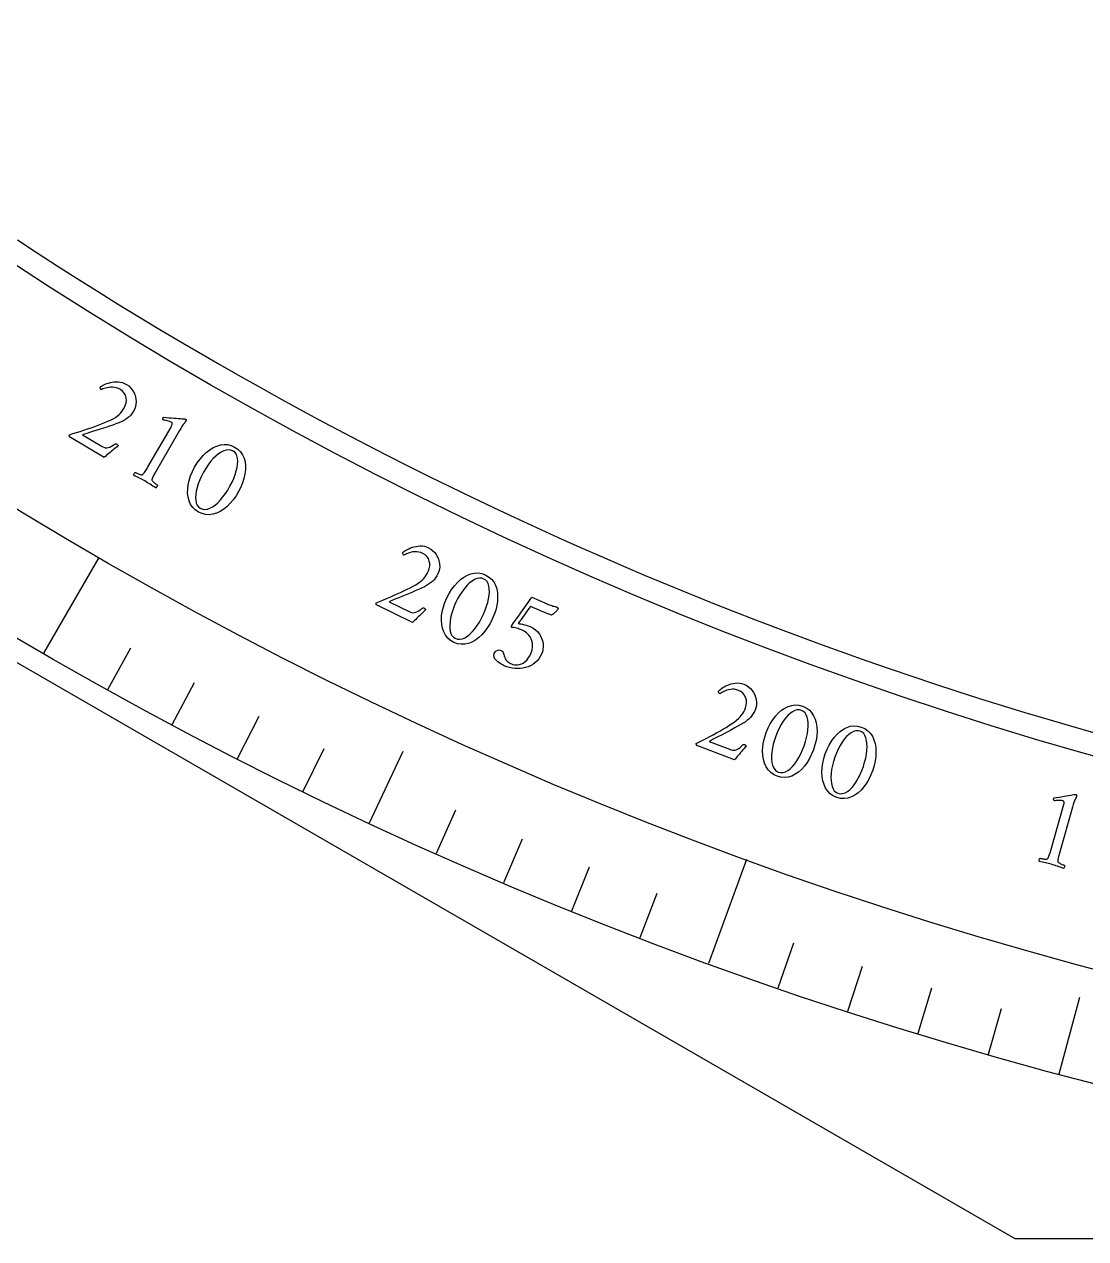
# Model space of a CAD drawing. Header units: millimetres. Extents: x -105 to 105, y -105 to 135.
# Drawn here: x -52.71 to -26.38, y -105 to -74.86 of the extents above; entities that cross this region are included whole.
import ezdxf

# ---------------------------------------------------------------- set-up
doc = ezdxf.new("R2010")
doc.units = ezdxf.units.MM
for name, color, linetype in [('CUT_INNER', 6, 'Continuous'), ('CUT_OUTER', 1, 'Continuous'), ('ENGRAVE', 7, 'Continuous'), ('ENGRAVE_FINE', 8, 'Continuous'), ('TEXT', 5, 'Continuous')]:
    doc.layers.add(name, color=color, linetype=linetype)

msp = doc.modelspace()

# ---------------------------------------------------------------- linework, layer by layer
at = {"layer": 'CUT_INNER'}
msp.add_lwpolyline([(-52.8852, -80.2095), (-52.3921, -80.5324), (-51.897, -80.8524), (-51.3999, -81.1693), (-50.9009, -81.4832), (-50.4, -81.794), (-49.8971, -82.1017), (-49.3924, -82.4063), (-48.8859, -82.7078), (-48.3775, -83.0062), (-47.8672, -83.3015), (-47.3552, -83.5936), (-46.8414, -83.8826), (-46.3258, -84.1684), (-45.8085, -84.4511), (-45.2894, -84.7306), (-44.7687, -85.0069), (-44.2463, -85.28), (-43.7222, -85.5499), (-43.1964, -85.8165), (-42.669, -86.08), (-42.1401, -86.3401), (-41.6095, -86.5971), (-41.0774, -86.8508), (-40.5437, -87.1012), (-40.0085, -87.3483), (-39.4718, -87.5922), (-38.9336, -87.8327), (-38.3939, -88.0699), (-37.8528, -88.3039), (-37.3103, -88.5345), (-36.7663, -88.7617), (-36.221, -88.9856), (-35.6743, -89.2062), (-35.1263, -89.4234), (-34.5769, -89.6373), (-34.0263, -89.8478), (-33.4743, -90.0548), (-32.9211, -90.2585), (-32.3667, -90.4588), (-31.811, -90.6557), (-31.2542, -90.8492), (-30.6962, -91.0393), (-30.137, -91.2259), (-29.5767, -91.4091), (-29.0152, -91.5889), (-28.4527, -91.7652), (-27.8891, -91.938), (-27.3245, -92.1074), (-26.7588, -92.2734), (-26.1921, -92.4358)], dxfattribs=at)
at = {"layer": 'CUT_OUTER'}
msp.add_lwpolyline([(105, 28.1347), (105, -28.1347), (76.8653, -76.8653), (28.1347, -105), (-28.1347, -105), (-76.8653, -76.8653), (-105, -28.1347), (-105, 28.1347)], dxfattribs=at)
at = {"layer": 'ENGRAVE'}
for points in [[(-52.2322, -90.4689), (-50.8578, -88.0883)], [(-44.1486, -94.677), (-43.3188, -92.8975)], [(-35.729, -98.1645), (-34.7888, -95.5814)], [(-27.0374, -100.905), (-26.5292, -99.0084)]]:
    msp.add_lwpolyline(points, dxfattribs=at)
for radius in [104.4645, 101.7156, 96.6105]:
    msp.add_circle((0, 0), radius, dxfattribs=at)
at = {"layer": 'ENGRAVE_FINE'}
for points in [[(-50.6454, -91.3667), (-50.0742, -90.3363)], [(-49.0431, -92.2367), (-48.49, -91.1965)], [(-47.4259, -93.0786), (-46.891, -92.0289)], [(-45.7942, -93.8921), (-45.2778, -92.8332)], [(-42.4895, -95.4331), (-42.0104, -94.3568)], [(-40.8175, -96.1601), (-40.3572, -95.0756)], [(-39.1331, -96.8578), (-38.6918, -95.7655)], [(-37.4367, -97.526), (-37.0145, -96.4262)], [(-34.0103, -98.7731), (-33.6268, -97.6592)], [(-32.2813, -99.3516), (-31.9173, -98.2312)], [(-30.5425, -99.8999), (-30.198, -98.7733)], [(-28.7943, -100.4177), (-28.4696, -99.2853)]]:
    msp.add_lwpolyline(points, dxfattribs=at)
at = {"layer": 'TEXT'}
for points in [[(-50.3825, -85.3187), (-50.4138, -85.3425), (-50.4467, -85.3681), (-50.4811, -85.3957), (-50.5171, -85.425), (-50.5531, -85.4548), (-50.5876, -85.4835), (-50.6207, -85.5112), (-50.6523, -85.5378), (-50.6807, -85.5618), (-50.7039, -85.5815), (-50.7221, -85.597), (-50.7352, -85.6082), (-51.5912, -85.095), (-51.5933, -85.0898), (-51.5951, -85.0837), (-51.5966, -85.0767), (-51.5977, -85.0688), (-51.5983, -85.061), (-51.5981, -85.0544), (-51.597, -85.0489), (-51.5951, -85.0446), (-51.5077, -85.0177), (-51.4189, -84.99), (-51.3288, -84.9612), (-51.2374, -84.9315), (-51.146, -84.9011), (-51.0562, -84.8701), (-50.9678, -84.8386), (-50.881, -84.8066), (-50.7974, -84.7746), (-50.7189, -84.7429), (-50.6453, -84.7116), (-50.5768, -84.6807), (-50.5104, -84.6475), (-50.4528, -84.6136), (-50.4041, -84.5792), (-50.3643, -84.5442), (-50.3299, -84.5076), (-50.2976, -84.4686), (-50.2674, -84.4269), (-50.2393, -84.3828), (-50.208, -84.3194), (-50.1893, -84.2554), (-50.183, -84.1907), (-50.1893, -84.1254), (-50.2075, -84.0637), (-50.2372, -84.0096), (-50.2785, -83.9631), (-50.3312, -83.9242), (-50.3798, -83.8987), (-50.4285, -83.8803), (-50.4773, -83.8692), (-50.5262, -83.8652), (-50.5738, -83.8663), (-50.6185, -83.8705), (-50.6603, -83.8776), (-50.6993, -83.8877), (-50.7341, -83.8988), (-50.7633, -83.9091), (-50.7868, -83.9184), (-50.8047, -83.9269), (-50.8116, -83.9213), (-50.8175, -83.9136), (-50.8222, -83.9037), (-50.8259, -83.8917), (-50.8284, -83.8798), (-50.8295, -83.8702), (-50.8292, -83.863), (-50.8276, -83.8581), (-50.8142, -83.8481), (-50.7952, -83.8361), (-50.7705, -83.8222), (-50.7402, -83.8063), (-50.7052, -83.7901), (-50.6667, -83.7753), (-50.6244, -83.7618), (-50.5786, -83.7496), (-50.5304, -83.7399), (-50.4813, -83.7337), (-50.4312, -83.7311), (-50.38, -83.7321), (-50.3288, -83.7382), (-50.2784, -83.7508), (-50.2287, -83.77), (-50.1799, -83.7958), (-50.125, -83.8337), (-50.0771, -83.8773), (-50.0363, -83.9268), (-50.0024, -83.9821), (-49.9758, -84.041), (-49.9567, -84.1011), (-49.9451, -84.1626), (-49.9409, -84.2253), (-49.9445, -84.2874), (-49.956, -84.3469), (-49.9755, -84.4039), (-50.0029, -84.4583), (-50.0362, -84.5091), (-50.0733, -84.5557), (-50.1141, -84.5978), (-50.1588, -84.6356), (-50.2066, -84.6693), (-50.2569, -84.6994), (-50.3098, -84.7259), (-50.3652, -84.7487), (-50.4412, -84.7764), (-50.5206, -84.8044), (-50.6034, -84.8327), (-50.6897, -84.8613), (-50.7765, -84.8894), (-50.8608, -84.9164), (-50.9425, -84.9422), (-51.0218, -84.967), (-51.0959, -84.9901), (-51.1622, -85.0107), (-51.2207, -85.0289), (-51.2713, -85.0448), (-50.7809, -85.3385), (-50.7441, -85.3565), (-50.7071, -85.3666), (-50.6701, -85.3689), (-50.6328, -85.3633), (-50.5941, -85.3505), (-50.5526, -85.3311), (-50.5082, -85.305), (-50.4609, -85.2723), (-50.4534, -85.2678), (-50.4447, -85.2665), (-50.435, -85.2685), (-50.4241, -85.2736), (-50.4199, -85.2765), (-50.4148, -85.2809), (-50.4087, -85.2865), (-50.4018, -85.2936), (-50.3951, -85.301), (-50.3896, -85.3076), (-50.3854, -85.3135), (-50.3825, -85.3187)], [(-49.6542, -85.8565), (-49.0735, -84.8524), (-49.06, -84.8274), (-49.0502, -84.8056), (-49.0443, -84.7872), (-49.0422, -84.7721), (-49.0437, -84.7594), (-49.0488, -84.748), (-49.0573, -84.7379), (-49.0694, -84.7292), (-49.0858, -84.7213), (-49.1074, -84.7136), (-49.1341, -84.7061), (-49.1659, -84.6987), (-49.1984, -84.6921), (-49.227, -84.6866), (-49.2516, -84.6824), (-49.2723, -84.6793), (-49.2768, -84.6642), (-49.2778, -84.6498), (-49.2755, -84.6361), (-49.2698, -84.623), (-49.2697, -84.6229), (-49.2694, -84.6224), (-49.269, -84.6216), (-49.2683, -84.6205), (-49.2653, -84.6161), (-49.2623, -84.613), (-49.2591, -84.6112), (-49.2559, -84.6107), (-49.1926, -84.6169), (-49.1297, -84.6226), (-49.0671, -84.6278), (-49.005, -84.6325), (-48.9457, -84.6368), (-48.8917, -84.6408), (-48.8429, -84.6444), (-48.7995, -84.6478), (-48.7636, -84.6507), (-48.7376, -84.6529), (-48.7215, -84.6546), (-48.7153, -84.6556), (-48.7103, -84.6585), (-48.705, -84.6628), (-48.7018, -84.6685), (-48.7006, -84.6755), (-48.7015, -84.6839), (-48.7033, -84.6926), (-48.7051, -84.7004), (-48.7069, -84.7075), (-48.7086, -84.7137), (-48.7114, -84.7172), (-48.7201, -84.7278), (-48.7344, -84.7455), (-48.7545, -84.7703), (-48.7787, -84.8022), (-48.8054, -84.8413), (-48.8346, -84.8877), (-48.8663, -84.9414), (-49.4579, -85.9697), (-49.4737, -85.9973), (-49.4887, -86.024), (-49.5031, -86.0499), (-49.5167, -86.0748), (-49.5288, -86.0986), (-49.5385, -86.1208), (-49.5457, -86.1414), (-49.5506, -86.1604), (-49.5499, -86.1691), (-49.5454, -86.1794), (-49.5373, -86.1915), (-49.5254, -86.2053), (-49.5112, -86.2197), (-49.4961, -86.2336), (-49.4801, -86.2469), (-49.4631, -86.2597), (-49.4468, -86.2713), (-49.433, -86.2807), (-49.4217, -86.2882), (-49.4128, -86.2936), (-49.4128, -86.3016), (-49.4147, -86.3111), (-49.4185, -86.322), (-49.4243, -86.3344), (-49.4311, -86.3462), (-49.4383, -86.3552), (-49.4458, -86.3614), (-49.4537, -86.365), (-49.4899, -86.3409), (-49.5246, -86.318), (-49.5578, -86.2961), (-49.5894, -86.2752), (-49.6211, -86.2548), (-49.6543, -86.2341), (-49.6891, -86.2131), (-49.7254, -86.1919), (-49.7605, -86.1719), (-49.7943, -86.1533), (-49.8268, -86.1361), (-49.858, -86.1203), (-49.8896, -86.1046), (-49.9236, -86.0878), (-49.9599, -86.0698), (-49.9985, -86.0507), (-49.9994, -86.0421), (-49.9977, -86.0325), (-49.9935, -86.0217), (-49.9868, -86.01), (-49.9789, -85.9988), (-49.9714, -85.99), (-49.9641, -85.9836), (-49.9572, -85.9796), (-49.9481, -85.9846), (-49.9359, -85.9907), (-49.9208, -85.9979), (-49.9027, -86.0062), (-49.8831, -86.0145), (-49.8635, -86.0217), (-49.8439, -86.0278), (-49.8244, -86.0329), (-49.8067, -86.0361), (-49.7926, -86.0369), (-49.7822, -86.035), (-49.7754, -86.0307), (-49.7613, -86.017), (-49.7469, -86.0005), (-49.7321, -85.9813), (-49.7171, -85.9593), (-49.7017, -85.9353), (-49.6861, -85.9102), (-49.6703, -85.8839), (-49.6542, -85.8565)], [(-47.496, -85.349), (-47.4158, -85.4026), (-47.35, -85.4662), (-47.2987, -85.5397), (-47.2617, -85.6233), (-47.238, -85.7144), (-47.2265, -85.8107), (-47.2274, -85.9122), (-47.2405, -86.0188), (-47.2648, -86.128), (-47.2993, -86.2373), (-47.344, -86.3467), (-47.3989, -86.4561), (-47.4617, -86.5611), (-47.5302, -86.6575), (-47.6043, -86.745), (-47.6842, -86.8237), (-47.7681, -86.8915), (-47.8544, -86.9463), (-47.9431, -86.988), (-48.0341, -87.0166), (-48.1258, -87.0298), (-48.2164, -87.0253), (-48.3058, -87.003), (-48.3942, -86.9631), (-48.4725, -86.9103), (-48.5372, -86.8468), (-48.5882, -86.7725), (-48.6256, -86.6875), (-48.6499, -86.5947), (-48.6618, -86.497), (-48.6614, -86.3945), (-48.6486, -86.287), (-48.6244, -86.1773), (-48.5895, -86.0679), (-48.544, -85.9589), (-48.4879, -85.85), (-48.4238, -85.7458), (-48.3541, -85.6503), (-48.279, -85.5636), (-48.1985, -85.4857), (-48.1142, -85.4187), (-48.0278, -85.3648), (-47.9393, -85.3242), (-47.8487, -85.2966), (-47.7579, -85.2841), (-47.6689, -85.2887), (-47.5816, -85.3104), (-47.496, -85.349)], [(-47.5347, -85.4485), (-47.5882, -85.4266), (-47.6447, -85.4187), (-47.7044, -85.4248), (-47.7671, -85.445), (-47.8315, -85.4774), (-47.8963, -85.5203), (-47.9613, -85.5738), (-48.0267, -85.6378), (-48.0911, -85.7108), (-48.1528, -85.791), (-48.212, -85.8786), (-48.2687, -85.9735), (-48.3196, -86.0702), (-48.3632, -86.1658), (-48.3994, -86.2603), (-48.4282, -86.3537), (-48.4492, -86.4435), (-48.4618, -86.5272), (-48.4662, -86.6048), (-48.4622, -86.6763), (-48.4493, -86.7395), (-48.4268, -86.792), (-48.3947, -86.8338), (-48.3531, -86.865), (-48.2953, -86.8889), (-48.2354, -86.8976), (-48.1734, -86.8911), (-48.1093, -86.8693), (-48.0442, -86.8344), (-47.9792, -86.7886), (-47.9143, -86.7318), (-47.8495, -86.664), (-47.7861, -86.5877), (-47.7254, -86.5052), (-47.6675, -86.4167), (-47.6122, -86.322), (-47.5615, -86.2241), (-47.5184, -86.1285), (-47.4831, -86.0351), (-47.4553, -85.944), (-47.4356, -85.857), (-47.424, -85.776), (-47.4207, -85.7009), (-47.4255, -85.6317), (-47.4391, -85.5705), (-47.4618, -85.5196), (-47.4936, -85.479), (-47.5347, -85.4485)], [(-42.7547, -89.3851), (-42.7839, -89.4116), (-42.8144, -89.44), (-42.8463, -89.4704), (-42.8796, -89.5028), (-42.9128, -89.5356), (-42.9448, -89.5672), (-42.9753, -89.5977), (-43.0045, -89.6269), (-43.0306, -89.6533), (-43.052, -89.675), (-43.0688, -89.692), (-43.0809, -89.7043), (-43.9784, -89.2677), (-43.9809, -89.2627), (-43.9832, -89.2567), (-43.9853, -89.2499), (-43.9871, -89.2421), (-43.9884, -89.2344), (-43.9887, -89.2278), (-43.9882, -89.2223), (-43.9867, -89.2178), (-43.9019, -89.1834), (-43.8159, -89.148), (-43.7286, -89.1115), (-43.6401, -89.074), (-43.5518, -89.0357), (-43.465, -88.997), (-43.3797, -88.9579), (-43.296, -88.9185), (-43.2155, -88.8793), (-43.14, -88.8409), (-43.0695, -88.8033), (-43.0039, -88.7666), (-42.9407, -88.7276), (-42.8863, -88.6889), (-42.8408, -88.6504), (-42.8041, -88.612), (-42.773, -88.5726), (-42.7443, -88.5309), (-42.7178, -88.4868), (-42.6937, -88.4403), (-42.668, -88.3744), (-42.6549, -88.309), (-42.6543, -88.2441), (-42.6663, -88.1796), (-42.6898, -88.1197), (-42.7241, -88.0683), (-42.7693, -88.0256), (-42.8252, -87.9915), (-42.8759, -87.9703), (-42.926, -87.9563), (-42.9756, -87.9494), (-43.0246, -87.9497), (-43.0719, -87.955), (-43.1161, -87.963), (-43.1571, -87.9737), (-43.1951, -87.9872), (-43.2288, -88.0013), (-43.2569, -88.0141), (-43.2796, -88.0254), (-43.2966, -88.0355), (-43.304, -88.0305), (-43.3105, -88.0233), (-43.3162, -88.0139), (-43.3209, -88.0023), (-43.3244, -87.9906), (-43.3263, -87.9812), (-43.3267, -87.9739), (-43.3255, -87.9689), (-43.313, -87.9577), (-43.2951, -87.9442), (-43.2717, -87.9282), (-43.2429, -87.9097), (-43.2095, -87.8906), (-43.1724, -87.8724), (-43.1315, -87.8553), (-43.0869, -87.8391), (-43.0397, -87.8252), (-42.9913, -87.8148), (-42.9416, -87.8079), (-42.8906, -87.8044), (-42.839, -87.806), (-42.7877, -87.8142), (-42.7366, -87.829), (-42.6856, -87.8504), (-42.6276, -87.8833), (-42.5761, -87.9227), (-42.5311, -87.9684), (-42.4926, -88.0205), (-42.461, -88.0768), (-42.4367, -88.1351), (-42.4198, -88.1953), (-42.4102, -88.2574), (-42.4083, -88.3196), (-42.4146, -88.3799), (-42.429, -88.4384), (-42.4516, -88.4949), (-42.4803, -88.5485), (-42.5132, -88.5981), (-42.5502, -88.6436), (-42.5914, -88.6851), (-42.6361, -88.7229), (-42.6836, -88.7573), (-42.734, -88.7883), (-42.7872, -88.8158), (-42.8605, -88.8501), (-42.9371, -88.8849), (-43.0172, -88.9203), (-43.1007, -88.9562), (-43.1847, -88.9918), (-43.2663, -89.026), (-43.3455, -89.0589), (-43.4223, -89.0905), (-43.4941, -89.1199), (-43.5583, -89.1463), (-43.615, -89.1695), (-43.6641, -89.1898), (-43.1499, -89.4397), (-43.1117, -89.4543), (-43.074, -89.4612), (-43.0369, -89.4602), (-43.0003, -89.4514), (-42.9628, -89.4353), (-42.9231, -89.4123), (-42.8811, -89.3825), (-42.8369, -89.3458), (-42.8298, -89.3407), (-42.8213, -89.3386), (-42.8114, -89.3397), (-42.8002, -89.3439), (-42.7957, -89.3464), (-42.7902, -89.3503), (-42.7837, -89.3554), (-42.7762, -89.3619), (-42.7688, -89.3686), (-42.7628, -89.3748), (-42.7581, -89.3803), (-42.7547, -89.3851)], [(-41.2791, -88.5232), (-41.1953, -88.571), (-41.1252, -88.6297), (-41.0687, -88.6993), (-41.0258, -88.78), (-40.9956, -88.8693), (-40.9773, -88.9645), (-40.9709, -89.0657), (-40.9764, -89.173), (-40.9929, -89.2837), (-41.0195, -89.3952), (-41.0562, -89.5075), (-41.1032, -89.6205), (-41.1583, -89.7298), (-41.2197, -89.8308), (-41.2875, -89.9234), (-41.3615, -90.0076), (-41.4404, -90.0812), (-41.5225, -90.142), (-41.608, -90.1899), (-41.6967, -90.225), (-41.7872, -90.2447), (-41.8779, -90.2467), (-41.9687, -90.2309), (-42.0597, -90.1973), (-42.1416, -90.1503), (-42.2107, -90.0915), (-42.2669, -90.021), (-42.3102, -89.9389), (-42.3411, -89.8481), (-42.3599, -89.7515), (-42.3669, -89.6492), (-42.3618, -89.5412), (-42.3455, -89.43), (-42.3185, -89.3184), (-42.2809, -89.2063), (-42.2327, -89.0938), (-42.1762, -88.9852), (-42.1135, -88.885), (-42.0448, -88.7932), (-41.97, -88.7097), (-41.8907, -88.6368), (-41.8084, -88.577), (-41.723, -88.5301), (-41.6347, -88.4961), (-41.545, -88.4772), (-41.4559, -88.4754), (-41.3673, -88.4908), (-41.2791, -88.5232)], [(-41.3106, -88.6252), (-41.3655, -88.6072), (-41.4225, -88.6033), (-41.4815, -88.6137), (-41.5426, -88.6383), (-41.6046, -88.6752), (-41.6661, -88.7227), (-41.7272, -88.7807), (-41.7879, -88.8492), (-41.8468, -88.9265), (-41.9027, -89.011), (-41.9555, -89.1026), (-42.0052, -89.2013), (-42.0491, -89.3014), (-42.0858, -89.3999), (-42.1151, -89.4967), (-42.1372, -89.5919), (-42.1517, -89.683), (-42.1583, -89.7673), (-42.1571, -89.8451), (-42.148, -89.9161), (-42.1306, -89.9782), (-42.1044, -90.029), (-42.0695, -90.0684), (-42.0257, -90.0965), (-41.9664, -90.1163), (-41.906, -90.1207), (-41.8446, -90.1097), (-41.7823, -90.0834), (-41.7198, -90.044), (-41.6583, -89.9936), (-41.5976, -89.9323), (-41.5378, -89.8601), (-41.48, -89.7794), (-41.4254, -89.6928), (-41.3739, -89.6004), (-41.3256, -89.502), (-41.2819, -89.4008), (-41.2458, -89.3023), (-41.2172, -89.2067), (-41.1961, -89.1138), (-41.1825, -89.0256), (-41.1768, -88.9439), (-41.1788, -88.8688), (-41.1886, -88.8001), (-41.2065, -88.7401), (-41.2328, -88.691), (-41.2675, -88.6527), (-41.3106, -88.6252)], [(-40.1643, -89.8072), (-40.0919, -89.8448), (-40.0291, -89.8884), (-39.976, -89.9382), (-39.9326, -89.994), (-39.8981, -90.0538), (-39.8717, -90.1153), (-39.8534, -90.1787), (-39.8433, -90.2438), (-39.8412, -90.3087), (-39.8467, -90.3712), (-39.8599, -90.4312), (-39.8809, -90.4888), (-39.9134, -90.5528), (-39.9518, -90.6105), (-39.996, -90.6617), (-40.046, -90.7065), (-40.1004, -90.7451), (-40.1578, -90.7775), (-40.2182, -90.8038), (-40.2815, -90.8239), (-40.3467, -90.838), (-40.4129, -90.8463), (-40.4799, -90.8487), (-40.5477, -90.8452), (-40.6152, -90.8362), (-40.6811, -90.8218), (-40.7455, -90.802), (-40.8082, -90.7768), (-40.835, -90.7637), (-40.8641, -90.7472), (-40.8956, -90.7275), (-40.9295, -90.7045), (-40.9631, -90.6791), (-40.9939, -90.6524), (-41.0218, -90.6244), (-41.0468, -90.595), (-41.0505, -90.5869), (-41.0542, -90.5756), (-41.0581, -90.5609), (-41.0621, -90.543), (-41.0648, -90.5238), (-41.0646, -90.5056), (-41.0616, -90.4882), (-41.0557, -90.4717), (-41.0415, -90.4459), (-41.0243, -90.4247), (-41.0041, -90.4081), (-40.9809, -90.396), (-40.9567, -90.3886), (-40.9332, -90.3862), (-40.9106, -90.3886), (-40.8887, -90.3958), (-40.8645, -90.4099), (-40.8455, -90.4279), (-40.8316, -90.4497), (-40.8229, -90.4755), (-40.8165, -90.5027), (-40.8094, -90.5287), (-40.8015, -90.5537), (-40.793, -90.5776), (-40.7811, -90.6038), (-40.766, -90.628), (-40.7478, -90.6502), (-40.7264, -90.6703), (-40.7031, -90.6885), (-40.6792, -90.7048), (-40.6546, -90.7191), (-40.6294, -90.7315), (-40.5932, -90.7448), (-40.5547, -90.7533), (-40.5138, -90.757), (-40.4707, -90.7558), (-40.4263, -90.7485), (-40.382, -90.7334), (-40.3378, -90.7107), (-40.2935, -90.6804), (-40.2507, -90.6411), (-40.2106, -90.5915), (-40.1732, -90.5317), (-40.1385, -90.4616), (-40.1225, -90.4185), (-40.1112, -90.3721), (-40.1048, -90.3227), (-40.1032, -90.2701), (-40.1078, -90.2162), (-40.1201, -90.1629), (-40.14, -90.1103), (-40.1676, -90.0582), (-40.2045, -90.0086), (-40.2526, -89.9635), (-40.3119, -89.9228), (-40.3823, -89.8865), (-40.4058, -89.8768), (-40.4337, -89.867), (-40.4659, -89.857), (-40.5024, -89.8469), (-40.5387, -89.8381), (-40.5703, -89.832), (-40.5971, -89.8287), (-40.6191, -89.8281), (-40.6226, -89.8255), (-40.6254, -89.8216), (-40.6272, -89.8162), (-40.6283, -89.8094), (-40.6284, -89.802), (-40.6277, -89.7948), (-40.626, -89.7878), (-40.6234, -89.781), (-40.5755, -89.714), (-40.5276, -89.6471), (-40.4797, -89.5801), (-40.4318, -89.5131), (-40.3848, -89.4472), (-40.3394, -89.3836), (-40.2957, -89.3223), (-40.2537, -89.2633), (-40.2145, -89.2079), (-40.1794, -89.1578), (-40.1485, -89.1128), (-40.1218, -89.0731), (-39.7408, -89.2437), (-39.714, -89.2552), (-39.6866, -89.2662), (-39.6585, -89.2767), (-39.6298, -89.2866), (-39.6019, -89.2957), (-39.5763, -89.3035), (-39.5529, -89.3102), (-39.5317, -89.3156), (-39.5142, -89.3199), (-39.5017, -89.3229), (-39.4942, -89.3247), (-39.4917, -89.3253), (-39.487, -89.332), (-39.4827, -89.3381), (-39.4787, -89.3437), (-39.4751, -89.3487), (-39.4723, -89.3535), (-39.4711, -89.3585), (-39.4712, -89.3636), (-39.4729, -89.3689), (-39.476, -89.3743), (-39.4816, -89.3823), (-39.4898, -89.3931), (-39.5006, -89.4065), (-39.5133, -89.4214), (-39.5274, -89.4367), (-39.5429, -89.4525), (-39.5598, -89.4686), (-39.5774, -89.4841), (-39.5953, -89.4978), (-39.6134, -89.5099), (-39.6318, -89.5202), (-39.6609, -89.5105), (-39.6926, -89.4997), (-39.727, -89.4876), (-39.764, -89.4744), (-39.8039, -89.4595), (-39.8468, -89.4424), (-39.8927, -89.4232), (-39.9416, -89.4017), (-40.159, -89.3043), (-40.1975, -89.3581), (-40.236, -89.4125), (-40.2746, -89.4675), (-40.3133, -89.5231), (-40.3518, -89.5781), (-40.3897, -89.6315), (-40.4272, -89.6834), (-40.4642, -89.7337), (-40.4308, -89.7363), (-40.3937, -89.7417), (-40.3528, -89.7497), (-40.3081, -89.7604), (-40.2642, -89.7724), (-40.2256, -89.7842), (-40.1923, -89.7958), (-40.1643, -89.8072)], [(-34.8016, -92.7713), (-34.8284, -92.8002), (-34.8563, -92.8312), (-34.8854, -92.8643), (-34.9157, -92.8994), (-34.946, -92.935), (-34.975, -92.9693), (-35.0028, -93.0023), (-35.0293, -93.034), (-35.0531, -93.0625), (-35.0725, -93.0859), (-35.0877, -93.1043), (-35.0987, -93.1177), (-36.0308, -92.761), (-36.0338, -92.7562), (-36.0366, -92.7505), (-36.0393, -92.7438), (-36.0418, -92.7362), (-36.0437, -92.7287), (-36.0446, -92.7221), (-36.0445, -92.7166), (-36.0434, -92.712), (-35.962, -92.6704), (-35.8794, -92.6276), (-35.7956, -92.5836), (-35.7108, -92.5385), (-35.6261, -92.4927), (-35.543, -92.4466), (-35.4614, -92.4002), (-35.3815, -92.3536), (-35.3047, -92.3075), (-35.2329, -92.2627), (-35.1659, -92.2191), (-35.1037, -92.1768), (-35.0441, -92.1325), (-34.9934, -92.0892), (-34.9514, -92.0468), (-34.9182, -92.0054), (-34.8906, -91.9635), (-34.8656, -91.9194), (-34.8431, -91.8731), (-34.8231, -91.8248), (-34.8033, -91.7569), (-34.796, -91.6906), (-34.801, -91.6259), (-34.8185, -91.5627), (-34.8472, -91.505), (-34.8859, -91.4569), (-34.9346, -91.4182), (-34.9933, -91.3891), (-35.0456, -91.3724), (-35.0967, -91.3628), (-35.1467, -91.3603), (-35.1956, -91.3649), (-35.2422, -91.3743), (-35.2855, -91.3861), (-35.3255, -91.4003), (-35.3622, -91.4171), (-35.3945, -91.4341), (-35.4214, -91.4492), (-35.4429, -91.4625), (-35.4591, -91.474), (-35.4669, -91.4697), (-35.474, -91.4631), (-35.4804, -91.4542), (-35.4861, -91.443), (-35.4906, -91.4318), (-35.4934, -91.4225), (-35.4944, -91.4153), (-35.4937, -91.4102), (-35.4822, -91.398), (-35.4655, -91.3829), (-35.4436, -91.3649), (-35.4165, -91.3441), (-35.3849, -91.3221), (-35.3495, -91.3007), (-35.3103, -91.2801), (-35.2672, -91.2601), (-35.2215, -91.2422), (-35.1742, -91.2276), (-35.1252, -91.2164), (-35.0747, -91.2085), (-35.0232, -91.2055), (-34.9714, -91.2092), (-34.9191, -91.2195), (-34.8665, -91.2364), (-34.8059, -91.2641), (-34.7512, -91.2988), (-34.7023, -91.3405), (-34.6594, -91.3891), (-34.623, -91.4424), (-34.5938, -91.4983), (-34.5716, -91.5568), (-34.5567, -91.6179), (-34.5494, -91.6797), (-34.5504, -91.7403), (-34.5596, -91.7998), (-34.5772, -91.8581), (-34.6012, -91.9139), (-34.6296, -91.9662), (-34.6625, -92.0148), (-34.6999, -92.0597), (-34.7411, -92.1013), (-34.7855, -92.1397), (-34.833, -92.1749), (-34.8836, -92.207), (-34.9536, -92.2475), (-35.0269, -92.2889), (-35.1036, -92.3311), (-35.1836, -92.3742), (-35.2642, -92.417), (-35.3425, -92.4582), (-35.4185, -92.4979), (-35.4923, -92.536), (-35.5613, -92.5716), (-35.623, -92.6034), (-35.6774, -92.6315), (-35.7245, -92.656), (-35.1905, -92.8601), (-35.1512, -92.8713), (-35.113, -92.8749), (-35.0761, -92.8707), (-35.0404, -92.8587), (-35.0045, -92.8394), (-34.967, -92.8131), (-34.9278, -92.7797), (-34.8869, -92.7393), (-34.8803, -92.7335), (-34.872, -92.7308), (-34.862, -92.731), (-34.8505, -92.7342), (-34.8458, -92.7363), (-34.84, -92.7397), (-34.8331, -92.7442), (-34.825, -92.75), (-34.8171, -92.7561), (-34.8106, -92.7617), (-34.8054, -92.7668), (-34.8016, -92.7713)], [(-33.4067, -91.7841), (-33.3191, -91.8243), (-33.2441, -91.8767), (-33.1817, -91.9412), (-33.132, -92.0178), (-33.0942, -92.1041), (-33.0676, -92.1974), (-33.0524, -92.2977), (-33.0485, -92.405), (-33.0553, -92.5167), (-33.0721, -92.6301), (-33.0989, -92.7451), (-33.1358, -92.8619), (-33.1812, -92.9755), (-33.2336, -93.0815), (-33.293, -93.1796), (-33.3595, -93.27), (-33.4316, -93.3502), (-33.5081, -93.4179), (-33.5891, -93.4731), (-33.6744, -93.5157), (-33.7629, -93.5433), (-33.853, -93.5531), (-33.9449, -93.5453), (-34.0384, -93.5198), (-34.1241, -93.4801), (-34.1981, -93.4276), (-34.2602, -93.3623), (-34.3105, -93.2843), (-34.3492, -93.1965), (-34.3764, -93.1019), (-34.3922, -93.0006), (-34.3966, -92.8925), (-34.39, -92.7804), (-34.3728, -92.6668), (-34.3451, -92.5519), (-34.307, -92.4356), (-34.2601, -92.3225), (-34.2064, -92.2172), (-34.146, -92.1197), (-34.0788, -92.03), (-34.0061, -91.9506), (-33.9293, -91.8838), (-33.8484, -91.8296), (-33.7633, -91.7881), (-33.6756, -91.7614), (-33.587, -91.7519), (-33.4974, -91.7594), (-33.4067, -91.7841)], [(-33.4292, -91.8884), (-33.4855, -91.8752), (-33.5426, -91.8764), (-33.6005, -91.8919), (-33.6592, -91.9217), (-33.7177, -91.9639), (-33.7749, -92.0165), (-33.8307, -92.0796), (-33.8851, -92.1531), (-33.9371, -92.2353), (-33.9854, -92.3243), (-34.03, -92.4202), (-34.071, -92.5228), (-34.106, -92.6264), (-34.1339, -92.7277), (-34.1547, -92.8267), (-34.1684, -92.9235), (-34.1749, -93.0155), (-34.1742, -93.1001), (-34.1662, -93.1774), (-34.1509, -93.2474), (-34.1282, -93.3077), (-34.0977, -93.356), (-34.0594, -93.3923), (-34.0134, -93.4164), (-33.9525, -93.431), (-33.892, -93.4301), (-33.8318, -93.4138), (-33.772, -93.3822), (-33.7132, -93.3375), (-33.6563, -93.2819), (-33.6012, -93.2156), (-33.5479, -93.1384), (-33.4974, -93.053), (-33.4505, -92.962), (-33.4073, -92.8654), (-33.3677, -92.7632), (-33.3331, -92.6585), (-33.3057, -92.5573), (-33.2855, -92.4595), (-33.2725, -92.3652), (-33.2667, -92.2761), (-33.2681, -92.1943), (-33.2767, -92.1196), (-33.2925, -92.052), (-33.3155, -91.9938), (-33.346, -91.9471), (-33.3839, -91.912), (-33.4292, -91.8884)], [(-31.9537, -92.3), (-31.8654, -92.3388), (-31.7896, -92.39), (-31.7263, -92.4535), (-31.6753, -92.5294), (-31.6362, -92.615), (-31.6082, -92.7079), (-31.5914, -92.8079), (-31.5858, -92.9152), (-31.5908, -93.027), (-31.6058, -93.1406), (-31.6308, -93.2561), (-31.6658, -93.3733), (-31.7095, -93.4877), (-31.7602, -93.5945), (-31.818, -93.6935), (-31.883, -93.785), (-31.9539, -93.8663), (-32.0294, -93.9352), (-32.1094, -93.9917), (-32.1941, -94.0357), (-32.2821, -94.0646), (-32.3721, -94.0759), (-32.464, -94.0695), (-32.558, -94.0455), (-32.6443, -94.0071), (-32.719, -93.9557), (-32.7822, -93.8915), (-32.8337, -93.8142), (-32.8737, -93.7271), (-32.9025, -93.633), (-32.9199, -93.5319), (-32.926, -93.4239), (-32.9211, -93.3117), (-32.9058, -93.1979), (-32.8799, -93.0825), (-32.8436, -92.9656), (-32.7985, -92.8518), (-32.7465, -92.7457), (-32.6876, -92.6473), (-32.6218, -92.5565), (-32.5504, -92.4759), (-32.4747, -92.4079), (-32.3946, -92.3525), (-32.3102, -92.3096), (-32.223, -92.2816), (-32.1345, -92.2706), (-32.0448, -92.2768), (-31.9537, -92.3)], [(-31.9746, -92.4046), (-32.031, -92.3924), (-32.0881, -92.3944), (-32.1458, -92.4108), (-32.204, -92.4415), (-32.2618, -92.4846), (-32.3182, -92.5382), (-32.373, -92.6021), (-32.4263, -92.6765), (-32.4769, -92.7595), (-32.5238, -92.8493), (-32.5669, -92.9458), (-32.6062, -93.0491), (-32.6396, -93.1532), (-32.6659, -93.255), (-32.6852, -93.3543), (-32.6973, -93.4513), (-32.7024, -93.5433), (-32.7003, -93.6279), (-32.6911, -93.7051), (-32.6748, -93.7749), (-32.6511, -93.8348), (-32.6198, -93.8826), (-32.5809, -93.9183), (-32.5345, -93.9417), (-32.4735, -93.9553), (-32.413, -93.9534), (-32.353, -93.9362), (-32.2937, -93.9037), (-32.2357, -93.858), (-32.1796, -93.8016), (-32.1256, -93.7343), (-32.0735, -93.6563), (-32.0243, -93.5702), (-31.9789, -93.4784), (-31.9372, -93.3812), (-31.8992, -93.2783), (-31.8663, -93.1731), (-31.8405, -93.0715), (-31.8218, -92.9734), (-31.8104, -92.8789), (-31.806, -92.7898), (-31.8087, -92.7079), (-31.8184, -92.6334), (-31.8352, -92.5661), (-31.8592, -92.5082), (-31.8904, -92.4621), (-31.9288, -92.4275), (-31.9746, -92.4046)], [(-27.2498, -95.3642), (-26.9311, -94.2489), (-26.924, -94.2213), (-26.9199, -94.1979), (-26.9186, -94.1786), (-26.9202, -94.1634), (-26.9248, -94.1514), (-26.9325, -94.1416), (-26.9432, -94.1339), (-26.9571, -94.1285), (-26.9749, -94.1248), (-26.9977, -94.1225), (-27.0254, -94.1217), (-27.0581, -94.1224), (-27.0912, -94.1238), (-27.1202, -94.1255), (-27.1452, -94.1274), (-27.166, -94.1295), (-27.174, -94.1159), (-27.1786, -94.1022), (-27.1797, -94.0883), (-27.1773, -94.0743), (-27.1772, -94.0741), (-27.1771, -94.0736), (-27.1768, -94.0727), (-27.1765, -94.0715), (-27.1747, -94.0664), (-27.1724, -94.0627), (-27.1698, -94.0602), (-27.1668, -94.059), (-27.1039, -94.0495), (-27.0415, -94.0397), (-26.9796, -94.0295), (-26.9182, -94.0189), (-26.8596, -94.0087), (-26.8062, -93.9994), (-26.758, -93.9911), (-26.7151, -93.9837), (-26.6796, -93.9778), (-26.6538, -93.9736), (-26.6378, -93.9713), (-26.6316, -93.9708), (-26.626, -93.9724), (-26.6198, -93.9753), (-26.6153, -93.98), (-26.6125, -93.9865), (-26.6113, -93.9949), (-26.6109, -94.0037), (-26.6108, -94.0118), (-26.6108, -94.019), (-26.6109, -94.0255), (-26.6128, -94.0296), (-26.6186, -94.042), (-26.6282, -94.0627), (-26.6416, -94.0916), (-26.6574, -94.1284), (-26.6737, -94.1729), (-26.6908, -94.225), (-26.7084, -94.2848), (-27.0318, -95.4262), (-27.0404, -95.4568), (-27.0484, -95.4864), (-27.0561, -95.5149), (-27.0632, -95.5425), (-27.0691, -95.5685), (-27.0731, -95.5923), (-27.0751, -95.6141), (-27.0752, -95.6337), (-27.0724, -95.6419), (-27.0656, -95.6509), (-27.0547, -95.6607), (-27.0399, -95.6712), (-27.0226, -95.6817), (-27.0046, -95.6914), (-26.9858, -95.7005), (-26.9662, -95.7087), (-26.9476, -95.716), (-26.9319, -95.7218), (-26.9191, -95.7263), (-26.9091, -95.7294), (-26.9072, -95.7372), (-26.9067, -95.7468), (-26.9078, -95.7583), (-26.9103, -95.7717), (-26.9141, -95.7848), (-26.9188, -95.7953), (-26.9246, -95.8032), (-26.9314, -95.8085), (-26.9724, -95.794), (-27.0116, -95.7802), (-27.0491, -95.7671), (-27.0849, -95.7546), (-27.1206, -95.7424), (-27.1579, -95.7305), (-27.1967, -95.7186), (-27.2371, -95.7068), (-27.276, -95.696), (-27.3134, -95.6862), (-27.349, -95.6774), (-27.3831, -95.6697), (-27.4176, -95.6622), (-27.4547, -95.6542), (-27.4943, -95.6456), (-27.5364, -95.6364), (-27.5393, -95.6283), (-27.5401, -95.6185), (-27.5386, -95.6071), (-27.5349, -95.594), (-27.53, -95.5813), (-27.5248, -95.571), (-27.5194, -95.563), (-27.5136, -95.5574), (-27.5035, -95.56), (-27.4903, -95.563), (-27.4739, -95.5662), (-27.4543, -95.5699), (-27.4332, -95.5731), (-27.4125, -95.5754), (-27.392, -95.5766), (-27.3718, -95.5767), (-27.3539, -95.5756), (-27.34, -95.5728), (-27.3304, -95.5685), (-27.3249, -95.5627), (-27.3145, -95.546), (-27.3045, -95.5265), (-27.2949, -95.5042), (-27.2857, -95.4792), (-27.2766, -95.4522), (-27.2676, -95.424), (-27.2587, -95.3947), (-27.2498, -95.3642)]]:
    msp.add_lwpolyline(points, close=True, dxfattribs=at)

doc.saveas('drawing.dxf')
